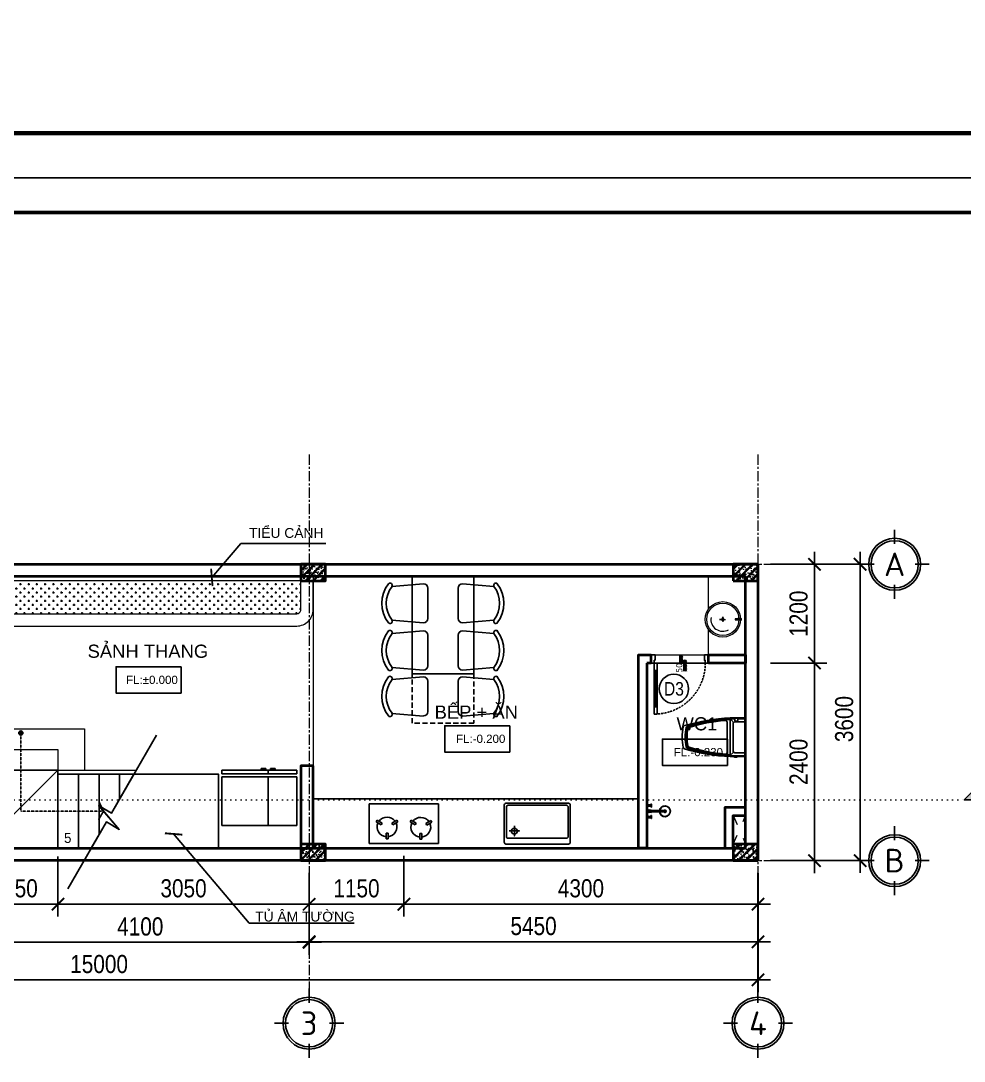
# Model space of a CAD drawing. Header units: inches. Extents: x 236662 to 497023, y -248575 to 81795.
# Drawn here: x 298294 to 309748, y -14229 to -1591 of the extents above; entities that cross this region are included whole.
import ezdxf
from ezdxf.enums import TextEntityAlignment as Align

# ---------------------------------------------------------------- set-up
doc = ezdxf.new("R2010")
doc.units = ezdxf.units.IN
doc.header["$LTSCALE"] = 10
doc.header["$MEASUREMENT"] = 0
for name, pattern in [('ACAD_ISO03W100', [30, 12, -18]), ('CENTER', [2, 1.25, -0.25, 0.25, -0.25]), ('CENTER2', [1.125, 0.75, -0.125, 0.125, -0.125]), ('DASHED2', [0.375, 0.25, -0.125]), ('DOT2', [0.125, 0, -0.125]), ('HIDDEN', [0.375, 0.25, -0.125])]:
    doc.linetypes.add(name, pattern=pattern)
for name, color, linetype in [('01. HP_TEXT', 9, 'Continuous'), ('04. HP_CUA', 153, 'Continuous'), ('07. HP_KY HIEU', 43, 'Continuous'), ('07. HP_KY HIEU @ 1', 43, 'Continuous'), ('08. HP_DIM', 118, 'Continuous'), ('10. HP_VAT DUNG 1', 144, 'Continuous'), ('TEXT', 2, 'Continuous'), ('truc', 2, 'CENTER2')]:
    doc.layers.add(name, color=color, linetype=linetype)
for name, color, linetype, lineweight in [('02. HP_BE TONG', 1, 'Continuous', 35), ('03. HP_TUONG', 2, 'Continuous', 35), ('05. HP_TRUC', 251, 'CENTER', 5), ('06. HP_THAY 1', 134, 'Continuous', 15), ('06. HP_THAY 2', 147, 'Continuous', 13), ('09_HP_HATCH', 8, 'Continuous', 5), ('14. HP_OPENING', 250, 'ACAD_ISO03W100', 5), ('GHICHU', 7, 'Continuous', 9), ('N KHUAT', 8, 'Continuous', 5), ('net-025', 3, 'Continuous', 25)]:
    doc.layers.add(name, color=color, linetype=linetype, lineweight=lineweight)
doc.layers.add('Tpl_Bound', color=1, linetype='Continuous', plot=False)
doc.styles.add('AVO', font='VAVOB.TTF')
doc.styles.add('BAOANNOTE', font='arial.ttf', dxfattribs={"width": 0.8})
doc.styles.add('ISOCP50', font='isocpeur.ttf')
doc.styles.get("Standard").update_dxf_attribs({"font": 'arial.ttf'})
doc.styles.add('Tahoma', font='tahoma.ttf')
doc.styles.add('TEXT (none)', font='arial.ttf')
doc.styles.add('text2', font='VHELVCN.TTF')
doc.styles.add('TEXTS', font='VHELVCN.TTF')
doc.styles.add('TITLE', font='VHELVCN.TTF')
doc.dimstyles.new('AL-100', dxfattribs={"dimtxt": 220, "dimasz": 150, "dimexe": 150, "dimexo": 150, "dimgap": 80, "dimtad": 1, "dimdec": 0, "dimzin": 9, "dimtxsty": 'text2', "dimblk": 'ARCHTICK', "dimcen": 1, "dimdle": 150, "dimclrd": 256, "dimclre": 256, "dimclrt": 7, "dimadec": 0, "dimazin": 0, "dimtfac": 1, "dimtdec": 0, "dimtix": 1, "dimtmove": 2, "dimatfit": 3, "dimldrblk": 'ARCHTICK', "dimfxl": 1, "dimtolj": 1, "dimtzin": 0, "dimlwd": -1, "dimlwe": -1, "dimarcsym": 0})

# ---------------------------------------------------------------- blocks, each defined once
blk = doc.blocks.new('_ArchTick')
at = {"color": 0, "linetype": 'ByBlock', "const_width": 0.15}
blk.add_lwpolyline([(-0.5, -0.5), (0.5, 0.5)], dxfattribs=at)
blk = doc.blocks.new('*D106')
at = {"layer": '08. HP_DIM', "transparency": 16777216}
for p, q in [((297695, -11943), (297695, -12935)), ((301795, -11943), (301795, -12935)), ((297545, -12785), (301945, -12785))]:
    blk.add_line(p, q, dxfattribs=at)
at = {"layer": 'Defpoints', "color": 0, "transparency": 16777216}
for p in [(297695, -11793), (301795, -11793), (301795, -12785)]:
    blk.add_point(p, dxfattribs=at)
at = {"layer": '08. HP_DIM', "transparency": 16777216, "xscale": 150, "yscale": 150, "zscale": 150, "rotation": 180}
blk.add_blockref('_ArchTick', (297695, -12785), dxfattribs=at)
at = {"layer": '08. HP_DIM', "transparency": 16777216, "xscale": 150, "yscale": 150, "zscale": 150}
blk.add_blockref('_ArchTick', (301795, -12785), dxfattribs=at)
at = {"layer": '08. HP_DIM', "color": 7, "transparency": 16777216, "insert": (299745, -12593), "char_height": 220, "attachment_point": 5, "style": 'text2'}
blk.add_mtext('\\A1;4100', dxfattribs=at)
blk = doc.blocks.new('*D107')
at = {"layer": '08. HP_DIM', "transparency": 16777216}
for p, q in [((301795, -11943), (301795, -12929)), ((307245, -11943), (307245, -12929)), ((301645, -12779), (307395, -12779))]:
    blk.add_line(p, q, dxfattribs=at)
at = {"layer": 'Defpoints', "color": 0, "transparency": 16777216}
for p in [(301795, -11793), (307245, -11793), (307245, -12779)]:
    blk.add_point(p, dxfattribs=at)
at = {"layer": '08. HP_DIM', "transparency": 16777216, "xscale": 150, "yscale": 150, "zscale": 150, "rotation": 180}
blk.add_blockref('_ArchTick', (301795, -12779), dxfattribs=at)
at = {"layer": '08. HP_DIM', "transparency": 16777216, "xscale": 150, "yscale": 150, "zscale": 150}
blk.add_blockref('_ArchTick', (307245, -12779), dxfattribs=at)
at = {"layer": '08. HP_DIM', "color": 7, "transparency": 16777216, "insert": (304520, -12587), "char_height": 220, "attachment_point": 5, "style": 'text2'}
blk.add_mtext('\\A1;5450', dxfattribs=at)
blk = doc.blocks.new('*D108')
at = {"layer": '08. HP_DIM', "transparency": 16777216}
for p, q in [((292245, -11943), (292245, -13392)), ((307245, -11943), (307245, -13392)), ((292095, -13242), (307395, -13242))]:
    blk.add_line(p, q, dxfattribs=at)
at = {"layer": 'Defpoints', "color": 0, "transparency": 16777216}
for p in [(292245, -11793), (307245, -11793), (307245, -13242)]:
    blk.add_point(p, dxfattribs=at)
at = {"layer": '08. HP_DIM', "transparency": 16777216, "xscale": 150, "yscale": 150, "zscale": 150, "rotation": 180}
blk.add_blockref('_ArchTick', (292245, -13242), dxfattribs=at)
at = {"layer": '08. HP_DIM', "transparency": 16777216, "xscale": 150, "yscale": 150, "zscale": 150}
blk.add_blockref('_ArchTick', (307245, -13242), dxfattribs=at)
at = {"layer": '08. HP_DIM', "color": 7, "transparency": 16777216, "insert": (299245, -13050), "char_height": 220, "attachment_point": 5, "style": 'text2'}
blk.add_mtext('\\A1;15000', dxfattribs=at)
blk = doc.blocks.new('*D113')
at = {"layer": '08. HP_DIM', "transparency": 16777216}
for p, q in [((298745, -11743), (298745, -12472)), ((297695, -11943), (297695, -12472)), ((297545, -12322), (298895, -12322))]:
    blk.add_line(p, q, dxfattribs=at)
at = {"layer": 'Defpoints', "color": 0, "transparency": 16777216}
for p in [(298745, -11593), (297695, -11793), (298745, -12322)]:
    blk.add_point(p, dxfattribs=at)
at = {"layer": '08. HP_DIM', "transparency": 16777216, "xscale": 150, "yscale": 150, "zscale": 150, "rotation": 180}
blk.add_blockref('_ArchTick', (297695, -12322), dxfattribs=at)
at = {"layer": '08. HP_DIM', "transparency": 16777216, "xscale": 150, "yscale": 150, "zscale": 150}
blk.add_blockref('_ArchTick', (298745, -12322), dxfattribs=at)
at = {"layer": '08. HP_DIM', "color": 7, "transparency": 16777216, "insert": (298220, -12130), "char_height": 220, "attachment_point": 5, "style": 'text2'}
blk.add_mtext('\\A1;1050', dxfattribs=at)
blk = doc.blocks.new('*D114')
at = {"layer": '08. HP_DIM', "transparency": 16777216}
for p, q in [((302945, -11733), (302945, -12472)), ((307245, -11943), (307245, -12472)), ((302795, -12322), (307395, -12322))]:
    blk.add_line(p, q, dxfattribs=at)
at = {"layer": 'Defpoints', "color": 0, "transparency": 16777216}
for p in [(302945, -11583), (307245, -11793), (307245, -12322)]:
    blk.add_point(p, dxfattribs=at)
at = {"layer": '08. HP_DIM', "transparency": 16777216, "xscale": 150, "yscale": 150, "zscale": 150, "rotation": 180}
blk.add_blockref('_ArchTick', (302945, -12322), dxfattribs=at)
at = {"layer": '08. HP_DIM', "transparency": 16777216, "xscale": 150, "yscale": 150, "zscale": 150}
blk.add_blockref('_ArchTick', (307245, -12322), dxfattribs=at)
at = {"layer": '08. HP_DIM', "color": 7, "transparency": 16777216, "insert": (305095, -12130), "char_height": 220, "attachment_point": 5, "style": 'text2'}
blk.add_mtext('\\A1;4300', dxfattribs=at)
blk = doc.blocks.new('grid test1')
at = {"ltscale": 20}
for p, q in [((0, 440), (0, 260)), ((-260, 0), (-440, 0)), ((440, 0), (260, 0)), ((0, -260), (0, -440))]:
    blk.add_line(p, q, dxfattribs=at)
at = {"color": 251, "ltscale": 20, "true_color": 0x636466}
for radius in [330, 300]:
    blk.add_circle((0, 0), radius, dxfattribs=at)
at = {"layer": '01. HP_TEXT', "color": 2, "ltscale": 20, "true_color": 0xf1eb1f, "style": 'ISOCP50'}
blk.add_attdef('GRID', text='', height=300, dxfattribs=at).set_placement((-37, 0), align=Align.MIDDLE_CENTER)
blk = doc.blocks.new('zcsadsdasd3')
at = {"layer": '05. HP_TRUC', "ltscale": 10}
for p, q in [((-5450, 4933), (-5450, -1554)), ((0, 4933), (0, -1554)), ((-15930, 3600), (1239, 3600)), ((-15930, 0), (1239, 0))]:
    blk.add_line(p, q, dxfattribs=at)
at = {"layer": '07. HP_KY HIEU @ 1', "ltscale": 20}
ref = blk.add_blockref('grid test1', (1659, 3600), dxfattribs=dict(at, xscale=0.9555000001564621, yscale=0.9555000001564621, zscale=0.9555000001564621))
ref.add_attrib('GRID', 'A', dxfattribs={"layer": 'TEXT', "ltscale": 20, "height": 287, "style": 'ISOCP50'}).set_placement((1659, 3600), align=Align.MIDDLE_CENTER)
ref = blk.add_blockref('grid test1', (1659, 0), dxfattribs=dict(at, xscale=0.9555000001564621, yscale=0.9555000001564621, zscale=0.9555000001564621))
ref.add_attrib('GRID', 'B', dxfattribs={"layer": 'TEXT', "ltscale": 20, "height": 287, "style": 'ISOCP50'}).set_placement((1659, 0), align=Align.MIDDLE_CENTER)
ref = blk.add_blockref('grid test1', (-5450, -1975), dxfattribs=dict(at, xscale=0.9555000001564621, yscale=0.9555000001564621, zscale=0.9555000001564621))
ref.add_attrib('GRID', '3', dxfattribs={"layer": 'TEXT', "ltscale": 20, "height": 287, "style": 'ISOCP50'}).set_placement((-5450, -1975), align=Align.MIDDLE_CENTER)
ref = blk.add_blockref('grid test1', (0, -1975), dxfattribs=dict(at, xscale=0.9555000001564621, yscale=0.9555000001564621, zscale=0.9555000001564621))
ref.add_attrib('GRID', '4', dxfattribs={"layer": 'TEXT', "ltscale": 20, "height": 287, "style": 'ISOCP50'}).set_placement((0, -1975), align=Align.MIDDLE_CENTER)
blk = doc.blocks.new('*D120')
at = {"layer": '08. HP_DIM', "transparency": 16777216}
for p, q in [((298745, -11743), (298745, -12472)), ((301795, -11943), (301795, -12472)), ((298595, -12322), (301945, -12322))]:
    blk.add_line(p, q, dxfattribs=at)
at = {"layer": 'Defpoints', "color": 0, "transparency": 16777216}
for p in [(298745, -11593), (301795, -11793), (301795, -12322)]:
    blk.add_point(p, dxfattribs=at)
at = {"layer": '08. HP_DIM', "transparency": 16777216, "xscale": 150, "yscale": 150, "zscale": 150, "rotation": 180}
blk.add_blockref('_ArchTick', (298745, -12322), dxfattribs=at)
at = {"layer": '08. HP_DIM', "transparency": 16777216, "xscale": 150, "yscale": 150, "zscale": 150}
blk.add_blockref('_ArchTick', (301795, -12322), dxfattribs=at)
at = {"layer": '08. HP_DIM', "color": 7, "transparency": 16777216, "insert": (300270, -12130), "char_height": 220, "attachment_point": 5, "style": 'text2'}
blk.add_mtext('\\A1;3050', dxfattribs=at)
blk = doc.blocks.new('*D122')
at = {"layer": '08. HP_DIM', "transparency": 16777216}
for p, q in [((307931, -11943), (307931, -9243)), ((307395, -9393), (308081, -9393)), ((307395, -11793), (308081, -11793))]:
    blk.add_line(p, q, dxfattribs=at)
at = {"layer": 'Defpoints', "color": 0, "transparency": 16777216}
for p in [(307245, -9393), (307931, -9393), (307245, -11793)]:
    blk.add_point(p, dxfattribs=at)
at = {"layer": '08. HP_DIM', "transparency": 16777216, "xscale": 150, "yscale": 150, "zscale": 150}
for p, rotation in [((307931, -9393), 90), ((307931, -11793), 270)]:
    blk.add_blockref('_ArchTick', p, dxfattribs=dict(at, rotation=rotation))
at = {"layer": '08. HP_DIM', "color": 7, "transparency": 16777216, "insert": (307738, -10593), "char_height": 220, "attachment_point": 5, "rotation": 90, "style": 'text2'}
blk.add_mtext('\\A1;2400', dxfattribs=at)
blk = doc.blocks.new('*D123')
at = {"layer": '08. HP_DIM', "transparency": 16777216}
for p, q in [((307931, -9543), (307931, -8043)), ((307395, -8193), (308081, -8193)), ((307395, -9393), (308081, -9393))]:
    blk.add_line(p, q, dxfattribs=at)
at = {"layer": 'Defpoints', "color": 0, "transparency": 16777216}
for p in [(307245, -8193), (307931, -8193), (307245, -9393)]:
    blk.add_point(p, dxfattribs=at)
at = {"layer": '08. HP_DIM', "transparency": 16777216, "xscale": 150, "yscale": 150, "zscale": 150}
for p, rotation in [((307931, -8193), 90), ((307931, -9393), 270)]:
    blk.add_blockref('_ArchTick', p, dxfattribs=dict(at, rotation=rotation))
at = {"layer": '08. HP_DIM', "color": 7, "transparency": 16777216, "insert": (307738, -8793), "char_height": 220, "attachment_point": 5, "rotation": 90, "style": 'text2'}
blk.add_mtext('\\A1;1200', dxfattribs=at)
blk = doc.blocks.new('*D117')
at = {"layer": '08. HP_DIM', "transparency": 16777216}
for p, q in [((302945, -11733), (302945, -12472)), ((301795, -11943), (301795, -12472)), ((303095, -12322), (301645, -12322))]:
    blk.add_line(p, q, dxfattribs=at)
at = {"layer": 'Defpoints', "color": 0, "transparency": 16777216}
for p in [(302945, -11583), (301795, -11793), (301795, -12322)]:
    blk.add_point(p, dxfattribs=at)
at = {"layer": '08. HP_DIM', "transparency": 16777216, "xscale": 150, "yscale": 150, "zscale": 150, "rotation": 180}
blk.add_blockref('_ArchTick', (301795, -12322), dxfattribs=at)
at = {"layer": '08. HP_DIM', "transparency": 16777216, "xscale": 150, "yscale": 150, "zscale": 150}
blk.add_blockref('_ArchTick', (302945, -12322), dxfattribs=at)
at = {"layer": '08. HP_DIM', "color": 7, "transparency": 16777216, "insert": (302370, -12130), "char_height": 220, "attachment_point": 5, "style": 'text2'}
blk.add_mtext('\\A1;1150', dxfattribs=at)
blk = doc.blocks.new('KHUNG TEN A-3')
at = {"layer": '02. HP_BE TONG', "color": 1, "const_width": 0.5}
blk.add_lwpolyline([(15, 5), (415, 5), (415, 292), (15, 292)], close=True, dxfattribs=at)
at = {"layer": '06. HP_THAY 1'}
blk.add_lwpolyline([(0, 297), (420, 297), (420, 0), (0, 0)], close=True, dxfattribs=at)
at = {"layer": 'Defpoints'}
blk.add_lwpolyline([(0, 0), (420, 0), (420, 297), (0, 297)], close=True, dxfattribs=at)
blk = doc.blocks.new('sdfssdas')
at = {"lineweight": -3}
h = blk.add_hatch(color=256, dxfattribs=at)
edge = h.paths.add_edge_path()
edge.add_line((1902405, -245251), (1902534, -245251))
edge.add_ellipse((1902860, -245251), major_axis=(-231, 231), ratio=1, start_angle=7.3398, end_angle=45, ccw=False)
edge.add_line((1902602, -245052), (1902405, -245251))
edge = h.paths.add_edge_path()
edge.add_ellipse((1902860, -245251), major_axis=(-231, 231), ratio=1, start_angle=315, end_angle=353.4928, ccw=False)
edge.add_ellipse((1902860, -245251), major_axis=(-319, 69), ratio=1, start_angle=237.205, end_angle=282.205, ccw=False)
edge.add_line((1903091, -245020), (1902860, -244789))
edge.add_line((1902860, -244789), (1902657, -244996))
edge = h.paths.add_edge_path()
edge.add_ellipse((1902860, -245251), major_axis=(-109, 308), ratio=1, start_angle=250.4425, end_angle=295.4425, ccw=False)
edge.add_line((1903187, -245251), (1903322, -245251))
edge.add_line((1903322, -245251), (1903091, -245020))
blk.add_line((1902534, -245251), (1903187, -245251), dxfattribs=at)
blk.add_lwpolyline([(1902534, -245251), (1902405, -245251), (1902860, -244789), (1903322, -245251), (1903187, -245251)], dxfattribs=at)
blk.add_circle((1902860, -245251), 327, dxfattribs=at)
at = {"layer": 'GHICHU', "color": 0, "linetype": 'Continuous', "attachment_point": 1, "style": 'AVO'}
for s, insert, char_height, width in [('{\\fVNI-Avo|b0|i0|c0|p2;1}', (1902805, -244975), 234.38, 39462.4), ('{\\fVNI-Avo|b0|i0|c0|p2;KT-17}', (1902659, -245310), 130, 21888.48)]:
    blk.add_mtext(s, dxfattribs=dict(at, insert=insert, char_height=char_height, width=width))
blk = doc.blocks.new('ádasdzz')
at = {"layer": 'truc', "color": 2, "linetype": 'DOT2', "lineweight": 5, "ltscale": 50}
blk.add_lwpolyline([(450, -644), (6834, -644), (6834, -2300), (21310, -2300)], dxfattribs=at)
at = {"xscale": 0.9750026861104957, "yscale": 0.9750026861104957, "zscale": 0.9750026861104957}
blk.add_blockref('sdfssdas', (-1833540, 236820), dxfattribs=at)
blk = doc.blocks.new('*D1342')
at = {"layer": '08. HP_DIM', "transparency": 16777216}
for p, q in [((1239, 150), (1239, -3750)), ((365, 0), (1389, 0)), ((365, -3600), (1389, -3600))]:
    blk.add_line(p, q, dxfattribs=at)
at = {"layer": 'Defpoints', "color": 0, "transparency": 16777216}
for p in [(215, 0), (215, -3600), (1239, -3600)]:
    blk.add_point(p, dxfattribs=at)
at = {"layer": '08. HP_DIM', "transparency": 16777216, "xscale": 150, "yscale": 150, "zscale": 150}
for p, rotation in [((1239, 0), 90), ((1239, -3600), 270)]:
    blk.add_blockref('_ArchTick', p, dxfattribs=dict(at, rotation=rotation))
at = {"layer": '08. HP_DIM', "color": 7, "transparency": 16777216, "insert": (1047, -1880), "char_height": 220, "attachment_point": 5, "rotation": 90, "style": 'text2'}
blk.add_mtext('\\A1;3600', dxfattribs=at)
blk = doc.blocks.new('*D1344')
at = {"layer": '08. HP_DIM', "transparency": 16777216}
for p, q in [((-9550, -3750), (-9550, -4742)), ((-5450, -3750), (-5450, -4742)), ((-9700, -4592), (-5300, -4592))]:
    blk.add_line(p, q, dxfattribs=at)
at = {"layer": 'Defpoints', "color": 0, "transparency": 16777216}
for p in [(-9550, -3600), (-5450, -3600), (-5450, -4592)]:
    blk.add_point(p, dxfattribs=at)
at = {"layer": '08. HP_DIM', "transparency": 16777216, "xscale": 150, "yscale": 150, "zscale": 150, "rotation": 180}
blk.add_blockref('_ArchTick', (-9550, -4592), dxfattribs=at)
at = {"layer": '08. HP_DIM', "transparency": 16777216, "xscale": 150, "yscale": 150, "zscale": 150}
blk.add_blockref('_ArchTick', (-5450, -4592), dxfattribs=at)
at = {"layer": '08. HP_DIM', "color": 7, "transparency": 16777216, "insert": (-7500, -4402), "char_height": 220, "attachment_point": 5, "style": 'text2'}
blk.add_mtext('\\A1;4100', dxfattribs=at)
blk = doc.blocks.new('*D1345')
at = {"layer": '08. HP_DIM', "transparency": 16777216}
for p, q in [((-5450, -3750), (-5450, -4736)), ((0, -3750), (0, -4736)), ((-5600, -4586), (150, -4586))]:
    blk.add_line(p, q, dxfattribs=at)
at = {"layer": 'Defpoints', "color": 0, "transparency": 16777216}
for p in [(-5450, -3600), (0, -3600), (0, -4586)]:
    blk.add_point(p, dxfattribs=at)
at = {"layer": '08. HP_DIM', "transparency": 16777216, "xscale": 150, "yscale": 150, "zscale": 150, "rotation": 180}
blk.add_blockref('_ArchTick', (-5450, -4586), dxfattribs=at)
at = {"layer": '08. HP_DIM', "transparency": 16777216, "xscale": 150, "yscale": 150, "zscale": 150}
blk.add_blockref('_ArchTick', (0, -4586), dxfattribs=at)
at = {"layer": '08. HP_DIM', "color": 7, "transparency": 16777216, "insert": (-2725, -4396), "char_height": 220, "attachment_point": 5, "style": 'text2'}
blk.add_mtext('\\A1;5450', dxfattribs=at)
blk = doc.blocks.new('*D1346')
at = {"layer": '08. HP_DIM', "transparency": 16777216}
for p, q in [((-15000, -3750), (-15000, -5199)), ((0, -3750), (0, -5199)), ((-15150, -5049), (150, -5049))]:
    blk.add_line(p, q, dxfattribs=at)
at = {"layer": 'Defpoints', "color": 0, "transparency": 16777216}
for p in [(-15000, -3600), (0, -3600), (0, -5049)]:
    blk.add_point(p, dxfattribs=at)
at = {"layer": '08. HP_DIM', "transparency": 16777216, "xscale": 150, "yscale": 150, "zscale": 150, "rotation": 180}
blk.add_blockref('_ArchTick', (-15000, -5049), dxfattribs=at)
at = {"layer": '08. HP_DIM', "transparency": 16777216, "xscale": 150, "yscale": 150, "zscale": 150}
blk.add_blockref('_ArchTick', (0, -5049), dxfattribs=at)
at = {"layer": '08. HP_DIM', "color": 7, "transparency": 16777216, "insert": (-8000, -4857), "char_height": 220, "attachment_point": 5, "style": 'text2'}
blk.add_mtext('\\A1;15000', dxfattribs=at)
blk = doc.blocks.new('COT')
at = {"layer": '09_HP_HATCH'}
h = blk.add_hatch(dxfattribs=at)
h.set_pattern_fill('CHAU-01', color=256, scale=15, pattern_type=2)
h.set_pattern_definition([(50, (-55276.965, -37444.2), (107.58903, -9.41282), [11.25, -123.75]), (355, (-55276.97, -37444.2), (-20.8127, 112.82882), [9, -99]), (100.4514, (-55268, -37444.99), (86.7764, 103.41593), [9.56103, -105.17132]), (46.1842, (-55276.97, -37414.2), (160.08616, -24.82785), [16.875, -185.625]), (96.6356, (-55263.62, -37416.27), (140.1994, 146.11768), [14.34154, -157.75695]), (351.1842, (-55276.97, -37414.2), (140.1993, 146.1178), [13.5, -148.5]), (21, (-55261.965, -37421.7), (89.53606, -60.39283), [11.25, -123.75]), (326, (-55261.97, -37421.7), (36.4973, 108.7725), [9, -99]), (71.4514, (-55254.5, -37426.73), (126.0334, 48.37957), [9.56103, -105.17132]), (37.5, (-55276.965, -37444.2), (1.823978, 49.934078), [0, -97.8, 0, -100.5, 0, -99.375]), (7.5, (-55276.965, -37444.2), (39.46043, 59.161757), [0, -57.3, 0, -95.55, 0, -37.875]), (327.5, (-55310.415, -37444.2), (80.073365, -3.38323), [0, -37.5, 0, -117, 0, -155.25]), (317.5, (-55325.415, -37444.2), (87.477925, 15.01575), [0, -48.75, 0, -77.7, 0, -110.25]), (45, (-55276.965, -37444.2), (-45.07806, 45.07806), []), (45, (-55276.965, -37425.827), (-45.07806, 45.07806), [])])
h.paths.add_polyline_path([(0, -200), (300, -200), (300, 0), (0, 0)])
at = {"layer": '02. HP_BE TONG'}
blk.add_lwpolyline([(0, -200), (300, -200), (300, 0), (0, 0)], close=True, dxfattribs=at)
blk = doc.blocks.new('ádasdwdczxzc')
at = {"layer": '03. HP_TUONG'}
for p in [(-15000, 3600), (-9750, 3600), (-5550, 3600), (-300, 3600), (-15000, 200), (-9750, 200), (-5550, 200), (-300, 200)]:
    blk.add_blockref('COT', p, dxfattribs=at)
blk = doc.blocks.new('Level mark - Plan 2')
blk.add_lwpolyline([(12.53, 0.4), (12.53, 3.6), (4.64, 3.6), (4.64, 0.4)], close=True)
at = {"style": 'BAOANNOTE', "flags": 8}
blk.add_attdef('FL%%P0.000', text='', height=2, dxfattribs=at).set_placement((9, 2), align=Align.MIDDLE_CENTER)
blk = doc.blocks.new('Step Symbol - Metric')
h = blk.add_hatch()
h.set_pattern_fill('_USER', color=0, angle=45, style=0, pattern_type=0)
h.set_pattern_definition([(45, (0, 4), (-0.70711, 0.70711), [])])
h.paths.add_polyline_path([(8, 0), (8, -3), (-3, -3), (-3, 1), (-8, 1), (-8, 4), (0, 4), (0, 0)])
at = {"color": 0}
blk.add_lwpolyline([(8, 0), (0, 0), (0, 4), (-8, 4)], dxfattribs=at)
blk.add_attdef('Step', (2, 2), '', height=3, dxfattribs=at)
blk = doc.blocks.new('A$C43C72F30')
for p, q in [((0, 600), (0, 0)), ((1050, 600), (0, 600)), ((255, 444), (255, 531)), ((255, 531), (285, 531)), ((285, 444), (285, 531)), ((767, 447), (766, 534)), ((796, 534), (766, 534)), ((797, 447), (796, 534)), ((1050, 0), (1050, 600)), ((182, 317), (106, 273)), ((197, 291), (182, 317)), ((255, 444), (285, 444)), ((358, 317), (343, 291)), ((358, 317), (434, 273)), ((695, 319), (620, 274)), ((695, 319), (711, 293)), ((797, 447), (767, 447)), ((857, 295), (872, 321)), ((872, 321), (948, 278)), ((121, 247), (106, 273)), ((197, 291), (121, 247)), ((343, 291), (419, 247)), ((434, 273), (419, 247)), ((620, 274), (636, 249)), ((711, 293), (636, 249)), ((857, 295), (933, 252)), ((933, 252), (948, 278)), ((0, 0), (1050, 0))]:
    blk.add_line(p, q)
for centre, start, end in [((270, 350), 95.7392, 204.2608), ((270, 350), 335.7392, 84.2608), ((783, 354), 96.462, 204.9836), ((783, 354), 336.462, 84.9836), ((270, 350), 215.7392, 324.2608), ((783, 354), 216.462, 324.9836)]:
    blk.add_arc(centre, 150, start, end)
blk = doc.blocks.new('SIDEBYSIDE')
for p, q in [((1417078, 218642), (1416716, 218642)), ((1416716, 218642), (1416716, 218027)), ((1417665, 218642), (1417078, 218642)), ((1417078, 218642), (1417078, 218027)), ((1417078, 218027), (1417078, 218642)), ((1417665, 218027), (1417665, 218642)), ((1416716, 218027), (1417078, 218027)), ((1417078, 217991), (1416716, 217991)), ((1416716, 217991), (1416716, 217942)), ((1416716, 217942), (1417078, 217942)), ((1416989, 217942), (1416989, 217921)), ((1417050, 217942), (1416989, 217942)), ((1416989, 217921), (1417050, 217921)), ((1417050, 217921), (1417050, 217942)), ((1417078, 218027), (1417665, 218027)), ((1417665, 217991), (1417078, 217991)), ((1417078, 217991), (1417078, 217942)), ((1417078, 217942), (1417078, 217991)), ((1417078, 217942), (1417665, 217942)), ((1417107, 217942), (1417167, 217942)), ((1417107, 217921), (1417107, 217942)), ((1417167, 217921), (1417107, 217921)), ((1417167, 217942), (1417167, 217921)), ((1417665, 217942), (1417665, 217991))]:
    blk.add_line(p, q)
blk = doc.blocks.new('ÁDASD')
for points in [[(0, 380, 0.414214), (-20, 400), (-475, 400, 0.414214), (-495, 380), (-495, -380, 0.414214), (-475, -400), (-20, -400, 0.414214), (0, -380)], [(-90, 375), (-450, 375, 0.414214), (-470, 355), (-470, -355, 0.414214), (-450, -375), (-90, -375, 0.414214), (-70, -355), (-70, 355, 0.414214)]]:
    blk.add_lwpolyline(points, format="xyb", close=True)
for points in [[(-160, -340), (-160, -217)], [(-222, -278), (-99, -278)]]:
    blk.add_lwpolyline(points, close=True)
blk.add_circle((-156, -278), 36.1)
blk = doc.blocks.new('DRFHBTY')
at = {"color": 251, "linetype": 'Continuous', "lineweight": 0}
for p, q in [((1752204, 23778), (1752145, 23778)), ((1752175, 23778), (1752175, 23817)), ((1752175, 23817), (1752175, 23745)), ((1752175, 23778), (1752175, 23816)), ((1752175, 23816), (1752175, 23748)), ((1752175, 23778), (1752204, 23778))]:
    blk.add_line(p, q, dxfattribs=at)
at = {"lineweight": 0}
for p, q in [((1752160, 23565), (1752168, 23628)), ((1752168, 23628), (1752171, 23563)), ((1752180, 23628), (1752168, 23628)), ((1752171, 23563), (1752175, 23563)), ((1752177, 23563), (1752173, 23563)), ((1752180, 23628), (1752177, 23563)), ((1752188, 23565), (1752180, 23628))]:
    blk.add_line(p, q, dxfattribs=at)
for radius in [215, 196]:
    blk.add_circle((1752175, 23778), radius, dxfattribs=at)
at = {"color": 251, "lineweight": 0}
blk.add_arc((1752175, 23778), 145, 80.6039, 208.921, dxfattribs=at)
at = {"color": 251, "linetype": 'Continuous', "lineweight": 0}
for radius, start, end in [(16.2, 89.177, 270.823), (12, 88.8848, 271.1152), (16.2, 269.177, 90.823), (12, 268.8848, 91.1152)]:
    blk.add_arc((1752175, 23778), radius, start, end, dxfattribs=at)
at = {"lineweight": 0}
for start, end in [(175.1531, 270.3684), (269.6316, 4.8469)]:
    blk.add_arc((1752174, 23564), 13.6, start, end, dxfattribs=at)
blk = doc.blocks.new('FDGGDFGDFGDFGFD')
at = {"color": 252}
for p, q in [((-215, 175), (-215, -175)), ((-180, 205), (-180, -205)), ((-147, 182), (-166, 201)), ((-145, 161), (-145, -161)), ((-127, 213), (-127, 194)), ((0, 179), (-127, 179)), ((-100, 186), (-119, 186)), ((-92, 213), (-92, 194)), ((-147, -182), (-166, -201)), ((0, -179), (-127, -179))]:
    blk.add_line(p, q, dxfattribs=at)
blk.add_lwpolyline([(-100, 221, -0.381966), (-92, 214), (-9, 214, -0.414214), (0, 205), (0, -205, -0.414214), (-9, -214), (-171, -214, -0.056436), (-673, -128, -0.271858), (-687, -113, -0.114547), (-687, 113, -0.271578), (-673, 128, -0.056423), (-171, 214), (-127, 214, -0.381966), (-119, 221)], format="xyb", close=True, dxfattribs=at)
blk.add_lwpolyline([(-237, 195), (-237, 195)], close=True, dxfattribs=at)
for centre, radius, start, end in [((-85, -1684), 1892, 92.8743, 107.6554), ((-85, -1684), 1885, 94.6245, 107.5277), ((-235, 175), 20.3, 0, 94.6246), ((-171, 205), 9, 90, 180), ((-127, 161), 18, 90, 180), ((-119, 194), 8.1, 180, 270), ((-100, 194), 8.1, 270, 0), ((-201, 0), 483, 167.5059, 192.4941), ((-196, -1), 481, 168.1005, 191.7373), ((-653, 100), 20.3, 107.6554, 167.5059), ((-647, 94), 20.3, 107.5277, 168.1005), ((-653, -100), 20.3, 192.4941, 252.3446), ((-647, -94), 20.3, 191.7373, 252.464), ((-85, 1684), 1892, 252.3446, 267.1257), ((-85, 1684), 1885, 252.464, 265.3754), ((-235, -175), 20.3, 265.3754, 0), ((-171, -205), 9, 180, 270), ((-127, -161), 18, 180, 270)]:
    blk.add_arc(centre, radius, start, end, dxfattribs=at)
blk = doc.blocks.new('xi bet')
blk.add_lwpolyline([(-4710337, 6048010), (-4710167, 6048010, 0.414214), (-4710158, 6048019), (-4710158, 6048449, 0.414214), (-4710167, 6048459), (-4710255, 6048459, 0.381966), (-4710263, 6048466), (-4710283, 6048466, 0.381966), (-4710291, 6048459), (-4710337, 6048459, 0.056423), (-4710864, 6048369, 0.271578), (-4710879, 6048353, 0.114547), (-4710879, 6048115, 0.271858), (-4710865, 6048100, 0.056436)], format="xyb", close=True)
at = {"linetype": 'Continuous', "xscale": -1, "rotation": 180}
blk.add_blockref('FDGGDFGDFGDFGFD', (-4710158, 6048234), dxfattribs=at)
blk = doc.blocks.new('voisen')
for p, q in [((0, -108), (0, 108)), ((0, 89), (6, 89)), ((0, 51), (0, 89)), ((6, 51), (0, 51)), ((6, 89), (6, 51)), ((6, 60), (6, 79)), ((220, 8), (6, 8)), ((220, -8), (6, -8))]:
    blk.add_line(p, q)
at = {"color": 251}
for p, q in [((6, 79), (19, 79)), ((19, 60), (6, 60)), ((25, 13), (6, 13)), ((19, 79), (19, 60)), ((19, 78), (44, 78)), ((19, 62), (44, 62)), ((47, 13), (28, 13)), ((44, 78), (44, 62)), ((44, 74), (50, 74)), ((44, 65), (50, 65)), ((50, 85), (50, 54)), ((50, 74), (50, 65)), ((50, 70), (58, 70)), ((53, 6), (53, -6)), ((53, 6), (53, -6)), ((54, 6), (54, -6)), ((56, 6), (56, -6)), ((57, 6), (57, -6)), ((58, 85), (58, 54)), ((58, 6), (58, -6)), ((59, 6), (59, -6)), ((63, 6), (63, -6)), ((64, 6), (64, -6)), ((65, 6), (65, -6)), ((66, 6), (66, -6)), ((67, 6), (67, -6)), ((67, 6), (67, -6)), ((67, 6), (67, -6)), ((67, 6), (67, -6)), ((68, 6), (68, -6)), ((68, 6), (68, -6)), ((70, 6), (70, -6)), ((71, 6), (71, -6)), ((72, 6), (72, -6)), ((25, -13), (6, -13)), ((19, -62), (44, -62)), ((19, -78), (44, -78)), ((47, -13), (28, -13)), ((44, -78), (44, -62)), ((44, -65), (50, -65)), ((44, -74), (50, -74)), ((50, -85), (50, -54)), ((50, -74), (50, -65)), ((50, -70), (58, -70)), ((58, -85), (58, -54))]:
    blk.add_line(p, q, dxfattribs=at)
for points in [[(0, 41), (0, -41), (6, -41), (6, 41)], [(0, 16), (6, 16), (6, -16), (0, -16)], [(0, -89), (6, -89), (6, -51), (0, -51)]]:
    blk.add_lwpolyline(points, close=True)
for points in [[(25, 16), (25, -16), (28, -16), (28, 16)], [(47, 16), (47, -16), (50, -16), (50, 16)], [(53, 6), (53, -6), (72, -6), (72, 6)], [(6, -60), (6, -79), (19, -79), (19, -60)]]:
    blk.add_lwpolyline(points, close=True, dxfattribs=at)
for start, end in [(23.7423, 53.63), (306.3739, 336.2616)]:
    blk.add_arc((41, 0), 15.6, start, end, dxfattribs=at)
for radius, start, end in [(66, 186.8371, 173.1629), (62.9, 187.1808, 172.8192), (15.7, 210, 150), (7.86, 270, 90)]:
    blk.add_arc((220, 0), radius, start, end)
blk.add_ellipse((54, 85), major_axis=(-2.67, 2.67), ratio=1, start_param=5.497753, end_param=11.780938, dxfattribs=at)
at = {"color": 251, "extrusion": (0, 0, -1)}
blk.add_ellipse((54, 54), major_axis=(-2.67, 2.67), ratio=1, start_param=3.927025, end_param=10.21021, dxfattribs=at)
at = {"color": 251}
blk.add_ellipse((54, -54), major_axis=(0, 3.77), ratio=1, dxfattribs=at)
at = {"color": 251, "extrusion": (0, 0, -1)}
blk.add_ellipse((54, -85), major_axis=(0, -3.77), ratio=1, dxfattribs=at)
blk = doc.blocks.new('sđfsdfdfsd')
for p, q in [((-375, 600), (-375, 1780)), ((-375, 1780), (375, 1780)), ((375, 1780), (375, 600)), ((-619, 1662), (-238, 1694)), ((619, 1662), (238, 1694)), ((-185, 1641), (-185, 1271)), ((185, 1641), (185, 1271)), ((-238, 1218), (-619, 1250)), ((238, 1218), (619, 1250)), ((-619, 1088), (-238, 1121)), ((-185, 1068), (-185, 698)), ((185, 1068), (185, 698)), ((619, 1088), (238, 1121)), ((-238, 645), (-619, 677)), ((238, 645), (619, 677)), ((-619, 530), (-238, 563)), ((-375, 600), (375, 600)), ((-185, 510), (-185, 140)), ((185, 510), (185, 140)), ((619, 530), (238, 563)), ((-238, 87), (-619, 119)), ((238, 87), (619, 119))]:
    blk.add_line(p, q)
at = {"linetype": 'DASHED2', "ltscale": 25}
blk.add_lwpolyline([(-375, 600), (375, 600), (375, 0), (-375, 0)], close=True, dxfattribs=at)
for centre, radius, start, end in [((-351, 1456), 390, 142.416, 217.584), ((-351, 1456), 337, 142.416, 217.584), ((-643, 1674), 26.9, 333.4804, 131.3517), ((-238, 1641), 52.9, 0, 90), ((238, 1641), 52.9, 90, 180), ((643, 1674), 26.9, 48.6483, 206.5196), ((351, 1456), 337, 322.416, 37.584), ((351, 1456), 390, 322.416, 37.584), ((-238, 1271), 52.9, 270, 0), ((238, 1271), 52.9, 180, 270), ((-643, 1238), 26.9, 228.6483, 26.5196), ((643, 1238), 26.9, 153.4804, 311.3517), ((-351, 883), 390, 142.416, 217.584), ((-351, 883), 337, 142.416, 217.584), ((-643, 1100), 26.9, 333.4804, 131.3517), ((-238, 1068), 52.9, 0, 90), ((238, 1068), 52.9, 90, 180), ((643, 1100), 26.9, 48.6483, 206.5196), ((351, 883), 337, 322.416, 37.584), ((351, 883), 390, 322.416, 37.584), ((-643, 665), 26.9, 228.6483, 26.5196), ((-238, 698), 52.9, 270, 0), ((238, 698), 52.9, 180, 270), ((643, 665), 26.9, 153.4804, 311.3517), ((-351, 325), 390, 142.416, 217.584), ((-351, 325), 337, 142.416, 217.584), ((-643, 542), 26.9, 333.4804, 131.3517), ((-238, 510), 52.9, 0, 90), ((238, 510), 52.9, 90, 180), ((643, 542), 26.9, 48.6483, 206.5196), ((351, 325), 337, 322.416, 37.584), ((351, 325), 390, 322.416, 37.584), ((-238, 140), 52.9, 270, 0), ((238, 140), 52.9, 180, 270), ((-643, 107), 26.9, 228.6483, 26.5196), ((643, 107), 26.9, 153.4804, 311.3517)]:
    blk.add_arc(centre, radius, start, end)
blk = doc.blocks.new('NOITHATTANG1')
at = {"layer": '06. HP_THAY 2'}
for p, q in [((-600, 3060), (-600, 3450)), ((-600, 2500), (-600, 2803))]:
    blk.add_line(p, q, dxfattribs=at)
at = {"layer": '10. HP_VAT DUNG 1'}
blk.add_lwpolyline([(-7576, 1050), (-6550, 1050), (-6550, 150), (-8096, 150), (-7911, 470), (-7756, 380), (-8000, 664), (-7849, 577)], close=True, dxfattribs=at)
blk.add_lwpolyline([(-1450, 150), (-1450, 750), (-5400, 750), (-5400, 150), (-1450, 150)], dxfattribs=at)
blk.add_blockref('sđfsdfdfsd', (-3825, 1670), dxfattribs=at)
at = {"layer": '10. HP_VAT DUNG 1', "extrusion": (0, 0, -1), "xscale": -1, "zscale": -1, "rotation": 270}
blk.add_blockref('DRFHBTY', (-23351, -1749244), dxfattribs=at)
at = {"layer": '10. HP_VAT DUNG 1', "extrusion": (0, 0, -1), "rotation": 180}
for name, p, xscale, yscale, zscale in [('xi bet', (-4945516, 6352145), 1.049999999813735, 1.049999999813735, -1.049999999813735), ('SIDEBYSIDE', (-1353347, 210155), -0.9592233009713595, 0.9592233009713595, -0.9592233009713595)]:
    blk.add_blockref(name, p, dxfattribs=dict(at, xscale=xscale, yscale=yscale, zscale=zscale))
at = {"layer": '10. HP_VAT DUNG 1', "xscale": -0.8, "yscale": 0.8, "zscale": 0.8, "rotation": 180}
blk.add_blockref('A$C43C72F30', (-4720, 689), dxfattribs=at)
at = {"layer": '10. HP_VAT DUNG 1', "rotation": 270}
blk.add_blockref('ÁDASD', (-2680, 202), dxfattribs=at)
at = {"layer": '10. HP_VAT DUNG 1', "xscale": -0.9999999999999993, "rotation": 179.998763653426}
blk.add_blockref('voisen', (-1350, 600), dxfattribs=at)
blk = doc.blocks.new('*U33')
at = {"ltscale": 100}
for p, q in [((40, 620), (40, 200)), ((75, 200), (75, 620))]:
    blk.add_line(p, q, dxfattribs=at)
at = {"color": 8, "ltscale": 100}
blk.add_line((40, 100), (660, 100), dxfattribs=at)
at = {"ltscale": 100}
for points in [[(40, 720), (40, 620), (52, 620), (52, 630), (62, 630), (62, 620), (75, 620), (75, 720)], [(62, 200), (62, 190), (52, 190), (52, 200), (40, 200), (40, 100), (75, 100), (75, 200)], [(50, 65), (40, 65), (40, 100), (0, 100), (0, 0), (50, 0)], [(700, 100), (660, 100), (660, 65), (650, 65), (650, 0), (700, 0)]]:
    blk.add_lwpolyline(points, close=True, dxfattribs=at)
at = {"color": 8, "ltscale": 100}
blk.add_lwpolyline([(62, 630), (52, 630), (52, 190), (62, 190)], close=True, dxfattribs=at)
at = {"color": 8, "linetype": 'HIDDEN', "ltscale": 10}
blk.add_arc((40, 100), 620, 360, 90, dxfattribs=at)
blk = doc.blocks.new('CUATNAG1')
at = {"layer": '04. HP_CUA', "xscale": -1, "rotation": 180}
blk.add_blockref('*U33', (-1300, 2500), dxfattribs=at)
blk = doc.blocks.new('KH-CUA')
at = {"ltscale": 50}
blk.add_circle((0, 0), 162, dxfattribs=at)
at = {"layer": 'TEXT', "ltscale": 50, "style": 'TEXTS'}
for tag, p, height in [('Ñ', (-91, -61), 150), ('1', (33, -101), 80)]:
    blk.add_attdef(tag, p, '', height=height, dxfattribs=at)
blk = doc.blocks.new('mb tang 1')
at = {"layer": '07. HP_KY HIEU'}
h = blk.add_hatch(color=256, dxfattribs=at)
h.dxf.hatch_style = 1
edge = h.paths.add_edge_path()
edge.add_arc((-8950, -2050), 25, 0, 360)
at = {"layer": '09_HP_HATCH'}
h = blk.add_hatch(dxfattribs=at)
h.set_pattern_fill('CROSS', color=256, scale=200)
h.set_pattern_definition([(0, (-48122.284, -38835.594), (50, 50), [25, -75]), (90, (-48109.784, -38848.094), (-50, 50), [25, -75])])
edge = h.paths.add_edge_path()
edge.add_arc((-5600, -550), 50, 270, 360)
edge.add_line((-5550, -550), (-5550, -200))
edge.add_line((-5550, -200), (-9450, -200))
edge.add_line((-9450, -200), (-9450, -600))
edge.add_line((-9450, -600), (-5600, -600))
at = {"layer": '03. HP_TUONG'}
for points in [[(-15000, -550), (-15000, 0), (0, 0), (0, -3600), (-15000, -3600), (-15000, -3050)], [(-14700, -3050), (-14700, -3450), (-150, -3450), (-150, -150), (-14700, -150), (-14700, -550)], [(-1350, -1200), (-1350, -3450), (-1450, -3450), (-1450, -1100), (-1350, -1100)], [(-1350, -1100), (-1300, -1100), (-1300, -1200), (-1350, -1200)], [(-400, -3450), (-400, -2950), (-150, -2950)], [(-300, -3450), (-300, -3050), (-150, -3050)]]:
    blk.add_lwpolyline(points, dxfattribs=at)
for points in [[(-600, -1200), (-600, -1100), (-150, -1100), (-150, -1200)], [(-5400, -2450), (-5550, -2450), (-5550, -3450), (-5400, -3450)]]:
    blk.add_lwpolyline(points, close=True, dxfattribs=at)
at = {"layer": '06. HP_THAY 1'}
blk.add_lwpolyline([(-9450, -150), (-5550, -150), (-5550, -200), (-9450, -200)], close=True, dxfattribs=at)
blk.add_lwpolyline([(-7576, -2550), (-8500, -2550), (-8500, -2500), (-7547.1, -2500)], dxfattribs=at)
at = {"layer": '06. HP_THAY 2'}
for p, q in [((-5400, -150), (-5400, -2450)), ((-8500, -2500), (-9450, -3450))]:
    blk.add_line(p, q, dxfattribs=at)
for points in [[(-9450, -750), (-5600, -750, 0.4142136), (-5400, -550), (-5400, -200)], [(-9450, -600), (-5600, -600, 0.4142136), (-5550, -550), (-5550, -200)]]:
    blk.add_lwpolyline(points, format="xyb", dxfattribs=at)
for points in [[(-1300, -1100), (-600, -1100), (-600, -1200), (-1300, -1200)], [(-9450, -3450), (-9450, -2500), (-8500, -2500), (-8500, -3450)], [(-8500, -3450), (-8500, -2550), (-8250, -2550), (-8250, -3450)]]:
    blk.add_lwpolyline(points, close=True, dxfattribs=at)
for points in [[(-9650, -2500), (-9650, -2000), (-8175, -2000), (-8175, -2500)], [(-8500, -2500), (-9450, -2500), (-9450, -2250), (-8500, -2250), (-8500, -2500)], [(-8095.6, -3450), (-8250, -3450), (-8250, -2550), (-8000, -2550), (-8000, -3284.4)], [(-8000, -3284.4), (-8000, -2550), (-7750, -2550), (-7750, -2851.4)], [(-8000, -3284.4), (-8000, -2550), (-7750, -2550), (-7750, -2851.4)], [(-7750, -2851.4), (-7750, -2550), (-7576, -2550)], [(-7750, -2851.4), (-7750, -2550), (-7576, -2550)], [(-7845.6, -3450), (-8000, -3450)]]:
    blk.add_lwpolyline(points, dxfattribs=at)
at = {"layer": '07. HP_KY HIEU', "linetype": 'DASHED2'}
blk.add_lwpolyline([(-8950, -2075), (-8950, -3000), (-7946.5, -3000)], dxfattribs=at)
at = {"layer": '07. HP_KY HIEU'}
blk.add_circle((-8950, -2050), 25, dxfattribs=at)
at = {"layer": '14. HP_OPENING'}
for p, q in [((-300, -3050), (-150, -3400)), ((-300, -3400), (-150, -3050))]:
    blk.add_line(p, q, dxfattribs=at)
at = {"layer": 'N KHUAT', "linetype": 'Continuous', "const_width": 20}
blk.add_lwpolyline([(-8000.1, -2884.5), (-7946.5, -3000), (-8007.1, -3104)], dxfattribs=at)
ref = blk.add_blockref('Level mark - Plan 2', (-8257.8, -1205.2), dxfattribs=dict(xscale=-100, yscale=100, zscale=100, rotation=180))
ref.add_attrib('FL%%P0.000', 'FL:%%P0.000', dxfattribs={"height": 100, "style": 'BAOANNOTE'}).set_placement((-7357.8, -1403.9), align=Align.MIDDLE_CENTER)
ref = blk.add_blockref('Level mark - Plan 2', (-4266.2, -1921), dxfattribs=dict(xscale=-100, yscale=100, zscale=100, rotation=180))
ref.add_attrib('FL%%P0.000', 'FL:-0.200', dxfattribs={"height": 100, "style": 'BAOANNOTE'}).set_placement((-3366.2, -2119.7), align=Align.MIDDLE_CENTER)
ref = blk.add_blockref('Level mark - Plan 2', (-1623.8, -2083), dxfattribs=dict(xscale=-100, yscale=100, zscale=100, rotation=180))
ref.add_attrib('FL%%P0.000', 'FL:-0.230', dxfattribs={"height": 100, "style": 'BAOANNOTE'}).set_placement((-723.8, -2281.7), align=Align.MIDDLE_CENTER)
at = {"layer": '07. HP_KY HIEU @ 1'}
ref = blk.add_blockref('Step Symbol - Metric', (-900.7, -1200), dxfattribs=dict(at, xscale=-12.50000000000001, yscale=12.50000000000001, zscale=12.5, rotation=90))
ref.add_attrib('Step', '50', (-919.1, -1314.3), dxfattribs={"layer": '0', "color": 7, "height": 75, "rotation": 90, "style": 'Tahoma'})
at = {"layer": '08. HP_DIM'}
blk.add_blockref('ádasdwdczxzc', (0, -3600), dxfattribs=at)
at = {"layer": '01. HP_TEXT', "style": 'TEXT (none)'}
for s, p in [('SẢNH THANG', (-8139.4, -1136)), ('BẾP + ĂN', (-3926.1, -1875.4)), ('WC1', (-989.2, -2017.6))]:
    blk.add_text(s, height=159.88, dxfattribs=at).set_placement(p)
at = {"layer": 'GHICHU', "color": 0, "linetype": 'Continuous', "style": 'AVO'}
blk.add_text('5', height=121, dxfattribs=at).set_placement((-8425.5, -3384.9))
at = {"layer": '08. HP_DIM'}
dim = blk.add_linear_dim(base=(1239.1, -3600), p1=(215, 0), p2=(215, -3600), angle=90, dimstyle='AL-100', dxfattribs=at)
dim.commit()
dim.dimension.update_dxf_attribs({"geometry": '*D1342', "text_midpoint": (1046.7, -1880), "dimtype": 160})
dim = blk.add_linear_dim(base=(0, -5049.1), p1=(-15000, -3600), p2=(0, -3600), dimstyle='AL-100', dxfattribs=at)
dim.commit()
dim.dimension.update_dxf_attribs({"geometry": '*D1346', "text_midpoint": (-8000, -4856.8), "dimtype": 160})
for base, p1, p2, picture, middle in [((-5450, -4592.1), (-9550, -3600), (-5450, -3600), '*D1344', (-7500, -4402.1)), ((0, -4586.3), (-5450, -3600), (0, -3600), '*D1345', (-2725, -4396.3))]:
    dim = blk.add_linear_dim(base=base, p1=p1, p2=p2, dimstyle='AL-100', dxfattribs=at)
    dim.commit()
    dim.dimension.update_dxf_attribs({"geometry": picture, "text_midpoint": middle})

msp = doc.modelspace()

# ---------------------------------------------------------------- linework, layer by layer
at = {"layer": '07. HP_KY HIEU', "elevation": 6.3}
msp.add_lwpolyline([(299941.7, -10269.6), (299395.5, -11215.8), (299240.3, -11126.2), (299488.7, -11412.7), (299333.5, -11323.1), (298863.7, -12136.7)], dxfattribs=at)
at = {"layer": 'Tpl_Bound', "color": 1}
msp.add_lwpolyline([(282444.6, -3500.1), (282444.6, 28874.9), (328476.9, 28874.9), (328476.9, -3500.1)], close=True, dxfattribs=at)

# ---------------------------------------------------------------- block references
at = {"color": 1}
for p, xscale, yscale, zscale in [((282444.6, -3500.1), 109.0065129723866, 109.0065129723866, 109.0065129723866), ((282444.6, -28403.8, 10.3), 83.85096877510341, 83.85096877510341, 83.85096877510341)]:
    msp.add_blockref('KHUNG TEN A-3', p, dxfattribs=dict(at, xscale=xscale, yscale=yscale, zscale=zscale))
msp.add_blockref('mb tang 1', (307244.5, -8192.8, 6.3))
at = {"layer": '07. HP_KY HIEU'}
msp.add_blockref('ádasdzz', (288438.1, -8754.9), dxfattribs=at)
at = {"layer": '08. HP_DIM'}
msp.add_blockref('zcsadsdasd3', (307244.5, -11792.8, 6.3), dxfattribs=at)

# ---------------------------------------------------------------- texts
at = {"layer": '01. HP_TEXT', "style": 'TEXT (none)'}
for s, height, p in [('TIỂU CẢNH', 119.91, (301065.5, -7872.1, 6.3)), ('TỦ ÂM TƯỜNG', 119.907, (301140.6, -12532.3, 6.3))]:
    msp.add_text(s, height=height, dxfattribs=at).set_placement(p)

# ---------------------------------------------------------------- dimensions: what is measured, and where the dimension line sits
at = {"layer": '08. HP_DIM'}
for base, p1, p2, picture, middle in [((307930.7, -8192.8, 6.3), (307244.5, -9392.8, 6.3), (307244.5, -8192.8, 6.3), '*D123', (307738.4, -8792.8, 6.3)), ((307930.7, -9392.8, 6.3), (307244.5, -11792.8, 6.3), (307244.5, -9392.8, 6.3), '*D122', (307738.4, -10592.8, 6.3))]:
    dim = msp.add_linear_dim(base=base, p1=p1, p2=p2, angle=90, dimstyle='AL-100', dxfattribs=at)
    dim.commit()
    dim.dimension.update_dxf_attribs({"geometry": picture, "text_midpoint": middle})
for base, p1, p2, picture, middle in [((298744.5, -12321.9, 6.3), (297694.5, -11792.8, 6.3), (298744.5, -11592.8, 6.3), '*D113', (298219.5, -12129.5, 6.3)), ((301794.5, -12321.9, 6.3), (298744.5, -11592.8, 6.3), (301794.5, -11792.8, 6.3), '*D120', (300269.5, -12129.5, 6.3)), ((301794.5, -12321.9, 6.3), (302944.5, -11583.5, 6.3), (301794.5, -11792.8, 6.3), '*D117', (302369.5, -12129.5, 6.3)), ((307244.5, -12321.9, 6.3), (302944.5, -11583.5, 6.3), (307244.5, -11792.8, 6.3), '*D114', (305094.5, -12129.5, 6.3)), ((301794.5, -12785, 6.3), (297694.5, -11792.8, 6.3), (301794.5, -11792.8, 6.3), '*D106', (299744.5, -12592.6, 6.3)), ((307244.5, -12779.1, 6.3), (301794.5, -11792.8, 6.3), (307244.5, -11792.8, 6.3), '*D107', (304519.5, -12586.7, 6.3))]:
    dim = msp.add_linear_dim(base=base, p1=p1, p2=p2, dimstyle='AL-100', dxfattribs=at)
    dim.commit()
    dim.dimension.update_dxf_attribs({"geometry": picture, "text_midpoint": middle})
dim = msp.add_linear_dim(base=(307244.5, -13241.9, 6.3), p1=(292244.5, -11792.8, 6.3), p2=(307244.5, -11792.8, 6.3), dimstyle='AL-100', dxfattribs=at)
dim.commit()
dim.dimension.update_dxf_attribs({"geometry": '*D108', "text_midpoint": (299244.5, -13049.6, 6.3), "dimtype": 160})

# ---------------------------------------------------------------- leaders
at = {"layer": '07. HP_KY HIEU'}
for points in [[(300613.3, -8352.8, 6.3), (300964.5, -7938.8, 6.3), (301997.1, -7938.8, 6.3)], [(300148.9, -11468.7, 6.3), (301066.5, -12550.4, 6.3), (302339.8, -12550.4, 6.3)]]:
    msp.add_leader(points, dimstyle='AL-100', override={"dimgap": 80, "dimtad": 0}, dxfattribs=at)

# ---------------------------------------------------------------- next in the draw order: block references
at = {"layer": '08. HP_DIM'}
msp.add_blockref('NOITHATTANG1', (307244.5, -11792.8, 6.3), dxfattribs=at)

# ---------------------------------------------------------------- next in the draw order: linework, layer by layer
at = {"layer": 'Tpl_Bound', "color": 1}
msp.add_lwpolyline([(282444.6, -28403.8), (282444.6, -3500.1), (317854, -3500.1), (317854, -28403.8)], close=True, dxfattribs=at)

# ---------------------------------------------------------------- next in the draw order: block references
at = {"layer": '07. HP_KY HIEU'}
ref = msp.add_blockref('KH-CUA', (306223.9, -9705.8), dxfattribs=dict(at, xscale=1.1, yscale=1.1, zscale=1.1))
ref.add_attrib('ENTER', 'D3', dxfattribs={"layer": 'net-025', "color": 0, "height": 165, "style": 'TITLE'}).set_placement((306223.9, -9705.8), align=Align.MIDDLE)
at = {"layer": '08. HP_DIM'}
msp.add_blockref('CUATNAG1', (307244.5, -11792.8, 6.3), dxfattribs=at)

doc.saveas('drawing.dxf')
